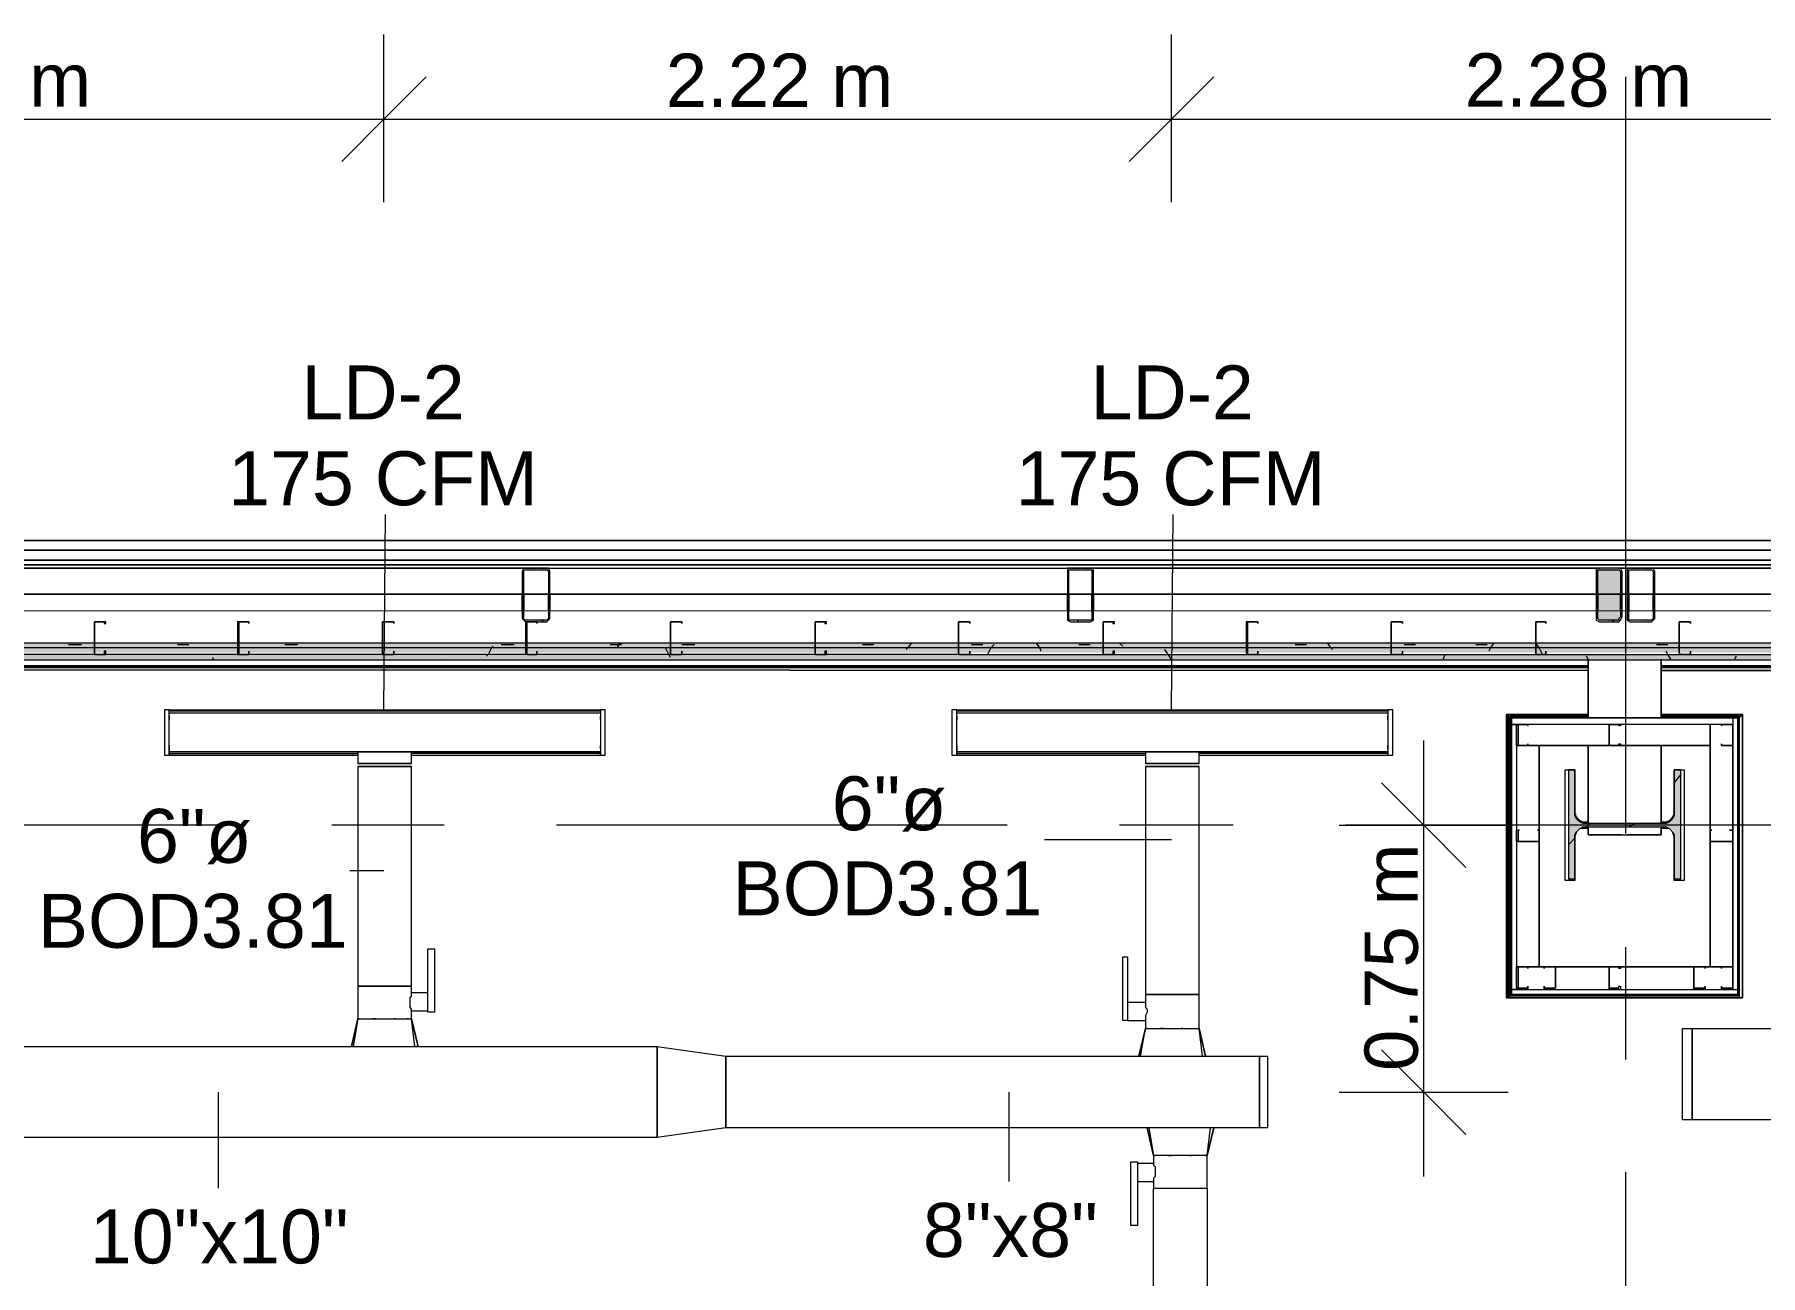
# Model space of a CAD drawing. Header units: metres. Extents: x -2 to 237, y -8 to 52.
# Drawn here: x 20.558 to 25.418, y 44.879 to 48.373 of the extents above; entities that cross this region are included whole.
import ezdxf

# ---------------------------------------------------------------- set-up
doc = ezdxf.new("R2010")
doc.units = ezdxf.units.M
doc.layers.add('HVAC - Ductos', color=5, linetype='Continuous', lineweight=0)
doc.layers.add('PDF2_Text', color=7, linetype='Continuous', lineweight=0)
doc.layers.add('PDF2_Geometry', color=7, linetype='Continuous', lineweight=0, true_color=0xaaaaaa)
doc.layers.add('PDF2_Solid Fills', color=7, linetype='Continuous', lineweight=0, true_color=0xffffff)
doc.styles.add('PDF Helvetica', font='')
doc.styles.get('PDF Helvetica').set_extended_font_data('Helvetica')

msp = doc.modelspace()

# ---------------------------------------------------------------- hatches: boundary and pattern name
at = {"layer": 'PDF2_Solid Fills', "lineweight": 0, "transparency": 33554559}
h = msp.add_hatch(color=256, dxfattribs=at)
h.paths.add_polyline_path([(21.9406, 46.8707), (22.0094, 46.8661), (22.0094, 46.8707)])
h.paths.add_polyline_path([(22.0002, 46.7195), (22.0002, 46.7241), (21.9406, 46.7241)])
h.paths.add_polyline_path([(21.936, 46.8615), (21.9315, 46.8615), (21.9315, 46.7287)])
h.paths.add_polyline_path([(22.0048, 46.7287), (22.0002, 46.7287), (22.0048, 46.7241)])
h.paths.add_polyline_path([(22.0094, 46.8615), (22.0048, 46.8615), (22.0048, 46.7287), (22.0094, 46.8609)])
h = msp.add_hatch(color=256, dxfattribs=at)
h.paths.add_polyline_path([(23.5351, 46.8707), (23.5396, 46.8661), (23.5396, 46.8707)])
h.paths.add_polyline_path([(23.4709, 46.8615), (23.4663, 46.8615), (23.4663, 46.7241)])
h.paths.add_polyline_path([(23.5396, 46.8615), (23.5351, 46.8615), (23.5351, 46.7241), (23.5396, 46.8609)])
h.paths.add_polyline_path([(23.5305, 46.8661), (23.5305, 46.8707), (23.4755, 46.8707)])
h.paths.add_polyline_path([(23.4709, 46.8661), (23.4709, 46.8707), (23.4663, 46.8707)])
h.paths.add_polyline_path([(23.5305, 46.7195), (23.5305, 46.7241), (23.4755, 46.7241)])
for points in [[(25.0241, 46.7287), (25.0287, 46.8702), (25.0287, 46.8707), (24.9554, 46.8707), (24.9554, 46.7241), (24.9646, 46.7241), (25.0195, 46.7195), (25.0195, 46.7241)], [(56.2254, 46.6325), (56.4317, 46.6279), (56.4317, 46.6416), (37.3672, 46.6462), (4.2965, 46.6462), (4.2965, 46.6325)], [(4.2965, 46.6141), (56.2254, 46.6141), (56.4301, 46.6096), (56.4317, 46.6096), (56.4317, 46.6279), (4.2965, 46.6279)], [(24.8958, 46.1835), (24.8958, 46.3026), (24.8775, 46.3026), (24.8775, 45.9956), (24.8958, 45.9956), (24.8958, 46.1239), (24.9004, 46.1331), (24.9096, 46.1422), (25.1615, 46.1422), (25.1753, 46.1285), (25.1753, 45.9956), (25.1936, 45.9956), (25.1936, 46.3026), (25.1753, 46.3026), (25.1707, 46.1697), (25.1615, 46.1605), (25.1524, 46.1559), (24.9187, 46.1513), (24.9187, 46.1559), (24.9096, 46.1605), (24.905, 46.1651), (24.9004, 46.1651), (24.9004, 46.1835)]]:
    msp.add_hatch(color=256, dxfattribs=at).paths.add_polyline_path(points)
h = msp.add_hatch(color=256, dxfattribs=at)
h.paths.add_polyline_path([(25.1203, 46.8615), (25.1157, 46.8615), (25.1157, 46.7287), (25.1203, 46.8609)])
h.paths.add_polyline_path([(25.1157, 46.7287), (25.1111, 46.7287), (25.1157, 46.7241)])
h.paths.add_polyline_path([(25.047, 46.8615), (25.0424, 46.8615), (25.0424, 46.7241)])
h.paths.add_polyline_path([(25.0516, 46.8707), (25.1203, 46.8661), (25.1203, 46.8707)])
h.paths.add_polyline_path([(25.047, 46.8661), (25.047, 46.8707), (25.0424, 46.8707)])
h.paths.add_polyline_path([(25.1111, 46.7195), (25.1111, 46.7241), (25.0516, 46.7241)])
h = msp.add_hatch(color=256, dxfattribs=at)
h.paths.add_polyline_path([(16.2639, 46.6599), (16.2639, 46.6462), (17.0702, 46.6462), (17.0702, 46.6599)])
h.paths.add_polyline_path([(14.2296, 46.6599), (12.2045, 46.6645), (11.3936, 46.6645), (11.3936, 46.6462), (14.2296, 46.6462)])
h.paths.add_polyline_path([(38.5859, 46.6599), (38.5859, 46.6416), (39.3923, 46.6416), (39.3923, 46.6599)])
h.paths.add_polyline_path([(9.3593, 46.6462), (9.3593, 46.6645), (6.5232, 46.6645), (6.5232, 46.6462)])
h.paths.add_polyline_path([(41.4266, 46.6599), (41.4266, 46.6416), (43.4517, 46.6416), (43.4517, 46.6599)])
h.paths.add_polyline_path([(4.4889, 46.6462), (4.4889, 46.6645), (4.2965, 46.6645), (4.2965, 46.6462)])
h.paths.add_polyline_path([(44.2672, 46.6599), (44.2672, 46.6416), (46.2923, 46.6416), (46.2923, 46.6599)])
h.paths.add_polyline_path([(14.2342, 46.6599), (14.2342, 46.6462), (16.2593, 46.6462), (16.2593, 46.6599)])
h.paths.add_polyline_path([(48.3266, 46.6599), (48.3266, 46.6416), (49.133, 46.6416), (49.133, 46.6599)])
h.paths.add_polyline_path([(17.0748, 46.6599), (17.0748, 46.6462), (19.1, 46.6462), (19.1, 46.6599)])
h.paths.add_polyline_path([(51.1672, 46.6599), (51.1672, 46.6416), (54.0034, 46.6416), (54.0034, 46.6599)])
h.paths.add_polyline_path([(21.1343, 46.6599), (21.1343, 46.6462), (21.9406, 46.6462), (21.9406, 46.6599)])
h.paths.add_polyline_path([(56.0376, 46.6599), (56.0376, 46.6416), (56.4317, 46.6416), (56.4317, 46.6599)])
h.paths.add_polyline_path([(23.9749, 46.6599), (23.9749, 46.6462), (26, 46.6462), (26, 46.6599)])
h.paths.add_polyline_path([(54.0079, 46.6599), (54.0079, 46.6416), (56.033, 46.6416), (56.033, 46.6599)])
h.paths.add_polyline_path([(26.8155, 46.6599), (26.8155, 46.6462), (28.8407, 46.6462), (28.8407, 46.6599)])
h.paths.add_polyline_path([(49.1376, 46.6599), (49.1376, 46.6416), (51.1627, 46.6416), (51.1627, 46.6599)])
h.paths.add_polyline_path([(31.6859, 46.6599), (31.6859, 46.6462), (33.711, 46.6462), (33.711, 46.6599)])
h.paths.add_polyline_path([(46.2969, 46.6599), (46.2969, 46.6416), (48.322, 46.6416), (48.322, 46.6599)])
h.paths.add_polyline_path([(33.7156, 46.6599), (33.7156, 46.6462), (36.5516, 46.6462), (36.5516, 46.6599)])
h.paths.add_polyline_path([(43.4563, 46.6599), (43.4563, 46.6416), (44.2627, 46.6416), (44.2627, 46.6599)])
h.paths.add_polyline_path([(28.8453, 46.6599), (28.8453, 46.6462), (31.6813, 46.6462), (31.6813, 46.6599)])
h.paths.add_polyline_path([(39.3969, 46.6599), (39.3969, 46.6416), (41.422, 46.6416), (41.422, 46.6599)])
h.paths.add_polyline_path([(26.0046, 46.6599), (26.0046, 46.6462), (26.8109, 46.6462), (26.8109, 46.6599)])
h.paths.add_polyline_path([(37.2847, 46.6462), (38.5711, 46.6416), (38.5813, 46.6416), (38.5813, 46.6599), (36.5562, 46.6599), (36.5562, 46.6462)])
h.paths.add_polyline_path([(21.9452, 46.6599), (21.9452, 46.6462), (23.9703, 46.6462), (23.9703, 46.6599)])
h.paths.add_polyline_path([(11.389, 46.6462), (11.389, 46.6645), (9.3639, 46.6645), (9.3639, 46.6462)])
h.paths.add_polyline_path([(19.1046, 46.6599), (19.1046, 46.6462), (21.1297, 46.6462), (21.1297, 46.6599)])
h.paths.add_polyline_path([(6.5186, 46.6462), (6.5186, 46.6645), (4.4935, 46.6645), (4.4935, 46.6462)])

# ---------------------------------------------------------------- linework, layer by layer
at = {"layer": 'HVAC - Ductos', "color": 252, "lineweight": 0, "true_color": 0x939598}
for points in [[(21.542, 47.9015), (21.542, 48.1352), (21.542, 48.3735)], [(23.7596, 47.9015), (23.7596, 48.1352), (23.7596, 48.3735)], [(21.6611, 48.2544), (21.542, 48.1352), (21.4229, 48.0161)], [(23.8787, 48.2544), (23.7596, 48.1352), (23.6404, 48.0161)], [(6.4041, 48.1352), (8.3925, 48.1352), (9.9733, 48.1352), (12.0396, 48.1352), (14.4633, 48.1352), (15.8378, 48.1352), (17.3727, 48.1352), (19.242, 48.1352), (21.542, 48.1352), (23.7596, 48.1352), (26.0412, 48.1352)]]:
    msp.add_lwpolyline(points, dxfattribs=at)
at = {"layer": 'HVAC - Ductos', "lineweight": 0}
for points in [[(21.542, 46.4721), (21.5466, 47.0219)], [(23.7596, 46.4721), (23.7642, 47.0219)], [(20.9372, 46.4538), (20.9372, 46.4492), (20.9372, 46.4446), (20.9372, 46.4492), (20.9372, 46.4675), (20.9372, 46.4721), (22.1514, 46.4721), (22.1514, 46.4675), (22.1514, 46.4492), (22.1514, 46.4446), (22.1514, 46.4492), (22.1514, 46.4538)], [(22.1514, 46.4675), (20.9372, 46.4675)], [(23.1548, 46.4538), (23.1548, 46.4492), (23.1548, 46.4446), (23.1548, 46.4492), (23.1548, 46.4675), (23.1548, 46.4721), (24.3689, 46.4721), (24.3689, 46.4675), (24.3689, 46.4492), (24.3689, 46.4446), (24.3689, 46.4492), (24.3689, 46.4538)], [(24.3689, 46.4675), (23.1548, 46.4675)], [(20.9372, 46.3988), (20.9372, 46.408), (20.9372, 46.4171)], [(22.1514, 46.4171), (22.1514, 46.408), (22.1514, 46.3988)], [(23.1548, 46.3988), (23.1548, 46.408), (23.1548, 46.4171)], [(24.3689, 46.4171), (24.3689, 46.408), (24.3689, 46.3988)], [(24.4697, 45.1571), (24.4697, 46.385)], [(20.9372, 46.3667), (20.9372, 46.3438), (20.9372, 46.3484), (21.4687, 46.3484)], [(20.9372, 46.3438), (21.4687, 46.3438)], [(21.6199, 46.3209), (21.6199, 46.353), (21.6153, 46.353), (21.6108, 46.353), (21.597, 46.353), (21.5833, 46.353), (21.5649, 46.353), (21.542, 46.353), (21.5237, 46.353), (21.5054, 46.353), (21.4916, 46.353), (21.4779, 46.353), (21.4687, 46.353), (21.4687, 46.3209)], [(22.1514, 46.3667), (22.1514, 46.3438), (22.1514, 46.3484), (21.6199, 46.3484)], [(21.6199, 46.3438), (22.1514, 46.3438)], [(23.1548, 46.3667), (23.1548, 46.3438), (23.1548, 46.3484), (23.6862, 46.3484)], [(23.1548, 46.3438), (23.6862, 46.3438)], [(23.8374, 46.3209), (23.8374, 46.353), (23.8329, 46.353), (23.8283, 46.353), (23.8146, 46.353), (23.8008, 46.353), (23.7825, 46.353), (23.7596, 46.353), (23.7412, 46.353), (23.7229, 46.353), (23.7092, 46.353), (23.6954, 46.353), (23.6862, 46.353), (23.6862, 46.3209)], [(24.3689, 46.3667), (24.3689, 46.3438), (24.3689, 46.3484), (23.8374, 46.3484)], [(23.8374, 46.3438), (24.3689, 46.3438)], [(21.4687, 46.3117), (21.4687, 45.6932), (21.4779, 45.6932), (21.4916, 45.6932), (21.5054, 45.6932), (21.5237, 45.6932), (21.542, 45.6932), (21.5649, 45.6932), (21.5833, 45.6932), (21.597, 45.6932), (21.6108, 45.6932), (21.6153, 45.6932), (21.6199, 45.6932), (21.6199, 46.3117)], [(23.6862, 46.3117), (23.6862, 45.6703), (23.6954, 45.6703), (23.7092, 45.6703), (23.7229, 45.6703), (23.7412, 45.6703), (23.7596, 45.6703), (23.7825, 45.6703), (23.8008, 45.6703), (23.8146, 45.6703), (23.8283, 45.6703), (23.8329, 45.6703), (23.8374, 45.6703), (23.8374, 46.3117)], [(24.3506, 46.2659), (24.4697, 46.1468), (24.5889, 46.0277)], [(24.2315, 46.1468), (24.4697, 46.1468), (24.708, 46.1468)], [(23.7596, 46.1055), (23.4022, 46.1055)], [(21.542, 46.0185), (21.4458, 46.0185)], [(21.6657, 45.6749), (21.6199, 45.6749), (21.6199, 45.6932), (21.6153, 45.6932), (21.6108, 45.6932), (21.597, 45.6932), (21.5833, 45.6932), (21.5649, 45.6932), (21.542, 45.6932), (21.5237, 45.6932), (21.5054, 45.6932), (21.4916, 45.6932), (21.4779, 45.6932), (21.4687, 45.6932), (21.4687, 45.6015), (21.455, 45.5237)], [(21.4687, 45.6015), (21.4733, 45.6015), (21.4687, 45.6015), (21.4733, 45.6015), (21.4779, 45.6015), (21.4916, 45.6015), (21.5054, 45.6015), (21.5237, 45.6015), (21.542, 45.6015), (21.5649, 45.6015), (21.5833, 45.6015), (21.597, 45.6015), (21.6108, 45.6015), (21.6153, 45.6015), (21.6199, 45.6015), (21.6199, 45.6245), (21.6657, 45.6245), (21.6657, 45.6291), (21.6657, 45.6337), (21.6657, 45.6428), (21.6657, 45.6474), (21.6657, 45.6566), (21.6657, 45.6611), (21.6657, 45.6657), (21.6657, 45.6703)], [(21.6199, 45.6245), (21.6199, 45.6291), (21.6153, 45.6337), (21.6153, 45.6428), (21.6153, 45.652), (21.6153, 45.6611), (21.6199, 45.6657), (21.6199, 45.6703), (21.6199, 45.6749)], [(23.6679, 45.4962), (23.6862, 45.5741), (23.6908, 45.5741), (23.6954, 45.5741), (23.7092, 45.5741), (23.7229, 45.5741), (23.7412, 45.5741), (23.7596, 45.5741), (23.7825, 45.5741), (23.8008, 45.5741), (23.8146, 45.5741), (23.8283, 45.5741), (23.8329, 45.5741), (23.8374, 45.5741), (23.8374, 45.6703), (23.8329, 45.6703), (23.8283, 45.6703), (23.8146, 45.6703), (23.8008, 45.6703), (23.7825, 45.6703), (23.7596, 45.6703), (23.7412, 45.6703), (23.7229, 45.6703), (23.7092, 45.6703), (23.6954, 45.6703), (23.6862, 45.6703), (23.6862, 45.6474), (23.6359, 45.6474), (23.6359, 45.6428), (23.6359, 45.6382), (23.6359, 45.6337), (23.6359, 45.6291), (23.6359, 45.6245), (23.6359, 45.6153), (23.6359, 45.6107), (23.6359, 45.6061), (23.6359, 45.6015), (23.6359, 45.597), (23.6862, 45.597), (23.6862, 45.5741), (23.6908, 45.5741), (23.6862, 45.5741)], [(23.6862, 45.6474), (23.6862, 45.6428), (23.6862, 45.6337), (23.6908, 45.6291), (23.6908, 45.6199), (23.6862, 45.6107), (23.6862, 45.6015), (23.6862, 45.597)], [(21.4504, 45.5237), (21.4687, 45.6015), (21.4504, 45.5237)], [(21.6199, 45.5237), (21.6291, 45.5237), (21.6199, 45.6015), (21.6382, 45.5237), (21.6337, 45.5237), (21.6382, 45.5237), (21.6199, 45.6015)], [(23.6725, 45.4962), (23.6862, 45.5741), (23.6679, 45.4962), (23.6725, 45.4962), (23.6771, 45.4962), (23.6862, 45.4962)], [(23.8374, 45.4962), (23.8466, 45.4962), (23.8374, 45.5741)], [(23.8558, 45.4962), (23.8374, 45.5741), (23.8558, 45.4962)], [(21.4504, 45.5237), (21.455, 45.5237), (21.4596, 45.5237), (21.4687, 45.5237)], [(21.4504, 45.5237), (21.4504, 45.5237)], [(21.4733, 45.5237), (21.4916, 45.5237)], [(21.4962, 45.5237), (21.5008, 45.5237), (21.51, 45.5237), (21.5237, 45.5237), (21.5283, 45.5237), (21.5329, 45.5237), (21.5558, 45.5237)], [(21.5604, 45.5237), (21.5649, 45.5237), (21.5787, 45.5237), (21.5878, 45.5237), (21.5924, 45.5237), (21.597, 45.5237), (21.6153, 45.5237)], [(22.3117, 45.5237), (22.5042, 45.4962)], [(22.3117, 45.2671), (22.3117, 45.5237)], [(22.5042, 45.4962), (22.5042, 45.2946)], [(23.6679, 45.4962), (23.6679, 45.4962)], [(23.6908, 45.4962), (23.7092, 45.4962)], [(23.7138, 45.4962), (23.7184, 45.4962), (23.7275, 45.4962), (23.7412, 45.4962), (23.7458, 45.4962), (23.7504, 45.4962), (23.7733, 45.4962), (23.7779, 45.4962), (23.7825, 45.4962), (23.7962, 45.4962), (23.8054, 45.4962), (23.81, 45.4962), (23.8146, 45.4962), (23.8329, 45.4962)], [(23.8512, 45.4962), (23.8558, 45.4962)], [(23.8558, 45.4962), (23.8558, 45.4962)], [(24.3506, 45.5145), (24.4697, 45.3954), (24.5889, 45.2762)], [(21.0747, 45.3954), (21.0747, 45.1251)], [(23.3014, 45.3954), (23.3014, 45.1433)], [(24.2315, 45.3954), (24.4697, 45.3954), (24.708, 45.3954)], [(22.5042, 45.2946), (22.3117, 45.2671)], [(23.7092, 45.2946), (23.7, 45.2946), (23.6954, 45.2946), (23.6908, 45.2946), (23.7092, 45.2167), (23.6908, 45.2946)], [(23.6908, 45.2946), (23.6908, 45.2946)], [(23.6954, 45.2946), (23.7092, 45.2167), (23.7138, 45.2167)], [(23.7092, 43.9017), (23.7092, 45.1251), (23.7184, 45.1251), (23.7321, 45.1251), (23.7458, 45.1251), (23.7642, 45.1251), (23.7825, 45.1251), (23.8054, 45.1251), (23.8237, 45.1251), (23.8374, 45.1251), (23.8512, 45.1251), (23.8558, 45.1251), (23.8604, 45.1251), (23.8604, 45.2167), (23.8695, 45.2946)], [(23.7321, 45.2946), (23.7138, 45.2946)], [(23.8787, 45.2946), (23.8741, 45.2946), (23.8695, 45.2946), (23.8558, 45.2946), (23.8374, 45.2946), (23.8329, 45.2946), (23.8283, 45.2946), (23.8191, 45.2946), (23.8054, 45.2946), (23.8008, 45.2946), (23.7962, 45.2946), (23.7733, 45.2946), (23.7687, 45.2946), (23.7642, 45.2946), (23.7504, 45.2946), (23.7412, 45.2946), (23.7366, 45.2946)], [(23.8787, 45.2946), (23.8604, 45.2167), (23.8787, 45.2946)], [(23.8787, 45.2946), (23.8787, 45.2946)], [(23.8558, 45.2167), (23.8604, 45.2167), (23.8558, 45.2167), (23.8512, 45.2167), (23.8374, 45.2167), (23.8237, 45.2167), (23.8054, 45.2167), (23.7825, 45.2167), (23.7642, 45.2167), (23.7458, 45.2167), (23.7321, 45.2167), (23.7184, 45.2167), (23.7138, 45.2167), (23.7092, 45.2167), (23.7092, 45.1938), (23.6634, 45.1938), (23.6634, 45.1892), (23.6634, 45.1846), (23.6634, 45.1755), (23.6634, 45.1709), (23.6634, 45.1617), (23.6634, 45.1571), (23.6634, 45.1525), (23.6634, 45.1479), (23.6634, 45.1433), (23.7092, 45.1433), (23.7092, 45.1251), (23.7184, 45.1251), (23.7321, 45.1251), (23.7458, 45.1251), (23.7642, 45.1251), (23.7825, 45.1251), (23.8054, 45.1251), (23.8237, 45.1251), (23.8374, 45.1251), (23.8512, 45.1251), (23.8558, 45.1251), (23.8604, 45.1251), (23.8604, 43.9017)], [(23.7321, 45.2167), (23.7321, 45.2167)], [(23.787, 45.2167), (23.7825, 45.2167)], [(23.8191, 45.2167), (23.8146, 45.2167), (23.81, 45.2167), (23.8146, 45.2167)], [(23.8374, 45.2167), (23.8374, 45.2167)], [(23.8512, 45.2167), (23.8466, 45.2167)], [(23.7092, 45.1938), (23.7092, 45.1892), (23.7138, 45.1846), (23.7138, 45.1755), (23.7138, 45.1663), (23.7138, 45.1571), (23.7092, 45.1525), (23.7092, 45.1479), (23.7092, 45.1433)]]:
    msp.add_lwpolyline(points, dxfattribs=at)
for points in [[(20.9235, 46.4721), (20.9235, 46.3438), (20.9372, 46.3438), (20.9372, 46.4721)], [(22.1651, 46.4721), (22.1514, 46.4721), (22.1514, 46.3438), (22.1651, 46.3438)], [(23.141, 46.4721), (23.141, 46.3438), (23.1548, 46.3438), (23.1548, 46.4721)], [(24.3827, 46.4721), (24.3689, 46.4721), (24.3689, 46.3438), (24.3827, 46.3438)], [(20.9372, 46.4629), (22.1514, 46.4629), (22.1514, 46.353), (20.9372, 46.353)], [(23.1548, 46.4629), (24.3689, 46.4629), (24.3689, 46.353), (23.1548, 46.353)], [(20.9372, 46.3713), (20.9372, 46.3667), (20.9372, 46.3621), (20.9372, 46.3667)], [(22.1514, 46.3621), (22.1514, 46.3667), (22.1514, 46.3713), (22.1514, 46.3667)], [(23.1548, 46.3713), (23.1548, 46.3667), (23.1548, 46.3621), (23.1548, 46.3667)], [(24.3689, 46.3621), (24.3689, 46.3667), (24.3689, 46.3713), (24.3689, 46.3667)], [(22.1514, 46.353), (20.9372, 46.353)], [(21.542, 46.3209), (21.5649, 46.3209), (21.5833, 46.3209), (21.597, 46.3209), (21.6108, 46.3209), (21.6153, 46.3209), (21.6199, 46.3209), (21.6153, 46.3209), (21.6108, 46.3209), (21.597, 46.3209), (21.5833, 46.3209), (21.5649, 46.3209), (21.542, 46.3209), (21.5237, 46.3209), (21.5054, 46.3209), (21.4916, 46.3209), (21.4779, 46.3209), (21.4687, 46.3209), (21.4779, 46.3209), (21.4916, 46.3209), (21.5054, 46.3209), (21.5237, 46.3209)], [(24.3689, 46.353), (23.1548, 46.353)], [(23.7596, 46.3209), (23.7825, 46.3209), (23.8008, 46.3209), (23.8146, 46.3209), (23.8283, 46.3209), (23.8329, 46.3209), (23.8374, 46.3209), (23.8329, 46.3209), (23.8283, 46.3209), (23.8146, 46.3209), (23.8008, 46.3209), (23.7825, 46.3209), (23.7596, 46.3209), (23.7412, 46.3209), (23.7229, 46.3209), (23.7092, 46.3209), (23.6954, 46.3209), (23.6862, 46.3209), (23.6954, 46.3209), (23.7092, 46.3209), (23.7229, 46.3209), (23.7412, 46.3209)], [(21.6199, 46.3117), (21.6153, 46.3117), (21.6108, 46.3117), (21.597, 46.3117), (21.5833, 46.3117), (21.5649, 46.3117), (21.542, 46.3117), (21.5237, 46.3117), (21.5054, 46.3117), (21.4916, 46.3117), (21.4779, 46.3117), (21.4687, 46.3117), (21.4779, 46.3117), (21.4916, 46.3117), (21.5054, 46.3117), (21.5237, 46.3117), (21.542, 46.3117), (21.5649, 46.3117), (21.5833, 46.3117), (21.597, 46.3117), (21.6108, 46.3117), (21.6153, 46.3117)], [(23.6862, 46.3117), (23.6954, 46.3117), (23.7092, 46.3117), (23.7229, 46.3117), (23.7412, 46.3117), (23.7596, 46.3117), (23.7825, 46.3117), (23.8008, 46.3117), (23.8146, 46.3117), (23.8283, 46.3117), (23.8329, 46.3117), (23.8374, 46.3117), (23.8329, 46.3117), (23.8283, 46.3117), (23.8146, 46.3117), (23.8008, 46.3117), (23.7825, 46.3117), (23.7596, 46.3117), (23.7412, 46.3117), (23.7229, 46.3117), (23.7092, 46.3117), (23.6954, 46.3117)], [(21.6841, 45.6199), (21.6657, 45.6199), (21.6657, 45.7986), (21.6841, 45.7986)], [(23.6222, 45.7757), (23.6359, 45.7757), (23.6359, 45.597), (23.6222, 45.597)], [(21.5191, 45.6015), (21.5146, 45.6015), (21.51, 45.6015), (21.5146, 45.6015)], [(21.5741, 45.6015), (21.5695, 45.6015)], [(21.6108, 45.6015), (21.6062, 45.6015)], [(23.7366, 45.5741), (23.7321, 45.5741), (23.7275, 45.5741), (23.7321, 45.5741)], [(23.7916, 45.5741), (23.787, 45.5741)], [(25.2257, 45.5741), (25.2257, 45.3175), (25.1982, 45.3175), (25.1982, 45.5741)], [(27.3929, 45.3175), (25.2257, 45.3175), (25.2257, 45.5741), (27.3929, 45.5741)], [(22.3117, 45.2671), (20.1309, 45.2671), (20.1309, 45.5237), (22.3117, 45.5237)], [(22.5042, 45.4962), (24.007, 45.4962), (24.007, 45.2946), (22.5042, 45.2946)], [(24.007, 45.2946), (24.007, 45.4962), (24.0299, 45.4962), (24.0299, 45.2946)], [(23.7504, 45.2167), (23.755, 45.2167), (23.7596, 45.2167), (23.755, 45.2167)], [(23.645, 45.1984), (23.6634, 45.1984), (23.6634, 45.0197), (23.645, 45.0197)]]:
    msp.add_lwpolyline(points, close=True, dxfattribs=at)
at = {"layer": 'PDF2_Geometry', "color": 252, "lineweight": 0, "true_color": 0x939598}
msp.add_lwpolyline([(25.0379, 48.2544), (25.0379, 47.7779)], dxfattribs=at)
at = {"layer": 'PDF2_Geometry', "lineweight": 0}
for points in [[(25.0379, 47.7779), (25.0379, 46.1239)], [(22.0094, 46.9486), (21.9315, 46.9486)], [(23.5396, 46.9486), (23.4617, 46.9486)], [(25.0745, 46.9486), (24.9967, 46.9486)], [(21.9406, 46.8707), (20.5066, 46.8707), (21.9682, 46.8707), (23.503, 46.8707), (24.9646, 46.8707), (23.5305, 46.8707)], [(22.0002, 46.8707), (23.4755, 46.8707)], [(25.0516, 46.8707), (25.0333, 46.8707), (26.559, 46.8707), (25.1111, 46.8707)], [(25.1157, 46.834), (25.1203, 46.8386)], [(21.9315, 46.7516), (21.9315, 46.7973)], [(21.936, 46.7973), (21.936, 46.7516)], [(22.0048, 46.7516), (22.0048, 46.7973)], [(22.0094, 46.7973), (22.0094, 46.7516)], [(23.4663, 46.7516), (23.4663, 46.7973)], [(23.4709, 46.7973), (23.4709, 46.7516)], [(23.5351, 46.7516), (23.5351, 46.7973)], [(23.5351, 46.7607), (23.5396, 46.7653)], [(23.5396, 46.7973), (23.5396, 46.7516)], [(24.9554, 46.7973), (24.9554, 46.7516)], [(24.96, 46.7973), (24.96, 46.7516)], [(25.0241, 46.7516), (25.0241, 46.7973)], [(25.0287, 46.7516), (25.0287, 46.7973)], [(25.0424, 46.7973), (25.0424, 46.7516)], [(25.0424, 46.7607), (25.047, 46.7653)], [(25.047, 46.7973), (25.047, 46.7516)], [(25.1157, 46.7516), (25.1157, 46.7973)], [(25.1203, 46.7516), (25.1203, 46.7973)], [(56.4317, 46.747), (4.2965, 46.7516)], [(21.9864, 46.7195), (21.991, 46.7241)], [(22.0048, 46.7378), (22.0094, 46.7424)], [(23.4938, 46.7195), (23.4984, 46.7241)], [(25.0013, 46.7195), (25.0058, 46.7241)], [(25.0241, 46.7424), (25.0287, 46.747)], [(21.9406, 46.6599), (21.5374, 46.6599), (21.1297, 46.6599), (20.7265, 46.6599), (20.3187, 46.6599), (19.9155, 46.6599), (19.5077, 46.6599), (19.1046, 46.6599)], [(23.9703, 46.6599), (23.5671, 46.6599), (23.1594, 46.6599), (22.7562, 46.6599), (22.3484, 46.6599), (21.9452, 46.6599)], [(26.8109, 46.6599), (26.4078, 46.6599), (26, 46.6599), (25.5968, 46.6599), (25.1891, 46.6599), (24.7858, 46.6599), (24.3781, 46.6599), (23.9749, 46.6599)], [(4.2965, 46.6141), (56.4317, 46.6095)], [(21.9406, 46.6462), (21.5374, 46.6462), (21.1297, 46.6462), (20.7265, 46.6462), (20.3187, 46.6462), (19.9155, 46.6462), (19.5077, 46.6462), (19.1046, 46.6462)], [(20.7265, 46.6279), (20.3508, 46.6279)], [(21.1343, 46.6279), (20.7586, 46.6279)], [(21.5374, 46.6279), (21.1617, 46.6279)], [(21.9452, 46.6279), (21.5695, 46.6279)], [(23.9703, 46.6462), (23.5671, 46.6462), (23.1594, 46.6462), (22.7562, 46.6462), (22.3484, 46.6462), (21.9452, 46.6462)], [(22.3484, 46.6279), (21.9727, 46.6279)], [(22.7562, 46.6279), (22.3805, 46.6279)], [(23.164, 46.6279), (22.7883, 46.6279)], [(23.1914, 46.6279), (56.4317, 46.6279)], [(26.8109, 46.6462), (26.4078, 46.6462), (26, 46.6462), (25.5968, 46.6462), (25.1891, 46.6462), (24.7858, 46.6462), (24.3781, 46.6462), (23.9749, 46.6462)], [(15.9386, 46.5912), (24.9325, 46.5912), (15.9386, 46.5958), (24.9325, 46.5958), (15.9386, 46.5958), (24.9325, 46.5958)], [(31.0811, 46.5912), (25.1387, 46.5912), (31.0811, 46.5912), (25.1387, 46.5958), (31.0811, 46.5958), (25.1387, 46.5958)], [(24.7126, 46.4492), (24.9325, 46.4492)], [(24.7126, 46.4492), (24.9325, 46.4492)], [(24.7172, 46.4492), (24.7172, 45.6703), (24.7172, 46.4492)], [(24.7172, 46.4492), (24.9325, 46.4492)], [(24.9325, 46.4492), (24.7172, 46.4492)], [(24.7172, 46.4492), (24.7172, 46.4492)], [(25.354, 46.4492), (24.7172, 46.4492), (25.354, 46.4492)], [(24.7355, 46.4308), (24.7355, 46.4308)], [(24.763, 46.4262), (24.763, 46.4262)], [(24.9921, 46.4308), (24.9921, 46.4308)], [(24.9921, 46.4308), (24.9921, 46.4308)], [(25.3082, 46.4262), (25.3082, 46.4262)], [(25.354, 46.4492), (25.354, 46.4492)], [(25.354, 45.6703), (25.354, 46.4492), (25.354, 45.6703)], [(24.7355, 46.3713), (24.7355, 46.3713)], [(24.763, 46.3759), (24.763, 46.3759)], [(24.9921, 46.3713), (24.9921, 46.3713)], [(24.9921, 46.3713), (24.9921, 46.3713)], [(25.3082, 46.3759), (25.3082, 46.3759)], [(24.9325, 46.1376), (24.9187, 46.1376), (24.9096, 46.1376), (24.9004, 46.1285), (24.8958, 46.1147), (24.8958, 45.991), (24.8684, 45.991), (24.8684, 46.3026), (24.8958, 46.3026), (24.8958, 46.1789), (24.9004, 46.1697), (24.9096, 46.1605), (24.9187, 46.1559), (24.9325, 46.1559)], [(25.1387, 46.1559), (25.1524, 46.1559), (25.1615, 46.1605), (25.1707, 46.1697), (25.1753, 46.1789), (25.1753, 46.3026), (25.2028, 46.3026), (25.2028, 45.991), (25.1753, 45.991), (25.1753, 46.1147), (25.1707, 46.1285), (25.1615, 46.1376), (25.1524, 46.1376), (25.1387, 46.1376)], [(25.1753, 46.2659), (25.1936, 46.2888)], [(21.0747, 46.1468), (19.8056, 46.1468)], [(21.7115, 46.1468), (21.3954, 46.1468)], [(23.2968, 46.1468), (22.0277, 46.1468)], [(23.9337, 46.1468), (23.613, 46.1468)], [(25.5189, 46.1468), (24.2498, 46.1468)], [(24.74, 46.1331), (24.74, 46.1331)], [(24.7904, 46.1331), (24.7904, 46.1331)], [(24.9279, 46.1422), (24.937, 46.1513)], [(24.9325, 46.1422), (24.9325, 46.1193), (24.9325, 46.1422)], [(25.047, 46.1422), (25.0608, 46.1513)], [(25.2807, 46.1331), (25.2807, 46.1331)], [(25.3311, 46.1331), (25.3311, 46.1331)], [(24.7355, 46.101), (24.7355, 46.101)], [(24.795, 46.101), (24.795, 46.101)], [(24.795, 46.101), (24.795, 46.101)], [(24.8775, 46.0918), (24.8958, 46.1101)], [(25.0149, 46.1193), (25.0195, 46.1193), (25.0241, 46.1193), (25.0287, 46.1193), (25.0241, 46.1193), (25.0195, 46.1193), (25.0149, 46.1193), (24.9325, 46.1193), (25.1387, 46.1193), (25.0562, 46.1193), (25.0516, 46.1193), (25.047, 46.1193), (25.0424, 46.1193), (25.047, 46.1193), (25.0516, 46.1193), (25.0562, 46.1193)], [(25.2762, 46.101), (25.2762, 46.101)], [(25.2762, 46.101), (25.2762, 46.101)], [(25.0379, 45.8032), (25.0379, 45.487)], [(24.7355, 45.7482), (24.7355, 45.7482)], [(24.763, 45.7436), (24.763, 45.7436)], [(24.8088, 45.7436), (24.8088, 45.7436)], [(24.9921, 45.7482), (24.9921, 45.7482)], [(24.9921, 45.7482), (24.9921, 45.7482)], [(25.2303, 45.7482), (25.2303, 45.7482)], [(25.2303, 45.7482), (25.2303, 45.7482)], [(25.2624, 45.7436), (25.2624, 45.7436)], [(25.3082, 45.7436), (25.3082, 45.7436)], [(24.7355, 45.6886), (24.7355, 45.6886)], [(24.763, 45.6932), (24.763, 45.6932)], [(24.8088, 45.6932), (24.8088, 45.6932)], [(24.9921, 45.6886), (24.9921, 45.6886)], [(25.2303, 45.6886), (25.2303, 45.6886)], [(25.2624, 45.6932), (25.2624, 45.6932)], [(25.3082, 45.6932), (25.3082, 45.6932)], [(24.7172, 45.6703), (24.7172, 45.6703)], [(24.7172, 45.6703), (25.354, 45.6703), (24.7172, 45.6703)], [(25.354, 45.6703), (25.354, 45.6703)], [(25.0379, 45.1709), (25.0379, 43.9017)]]:
    msp.add_lwpolyline(points, dxfattribs=at)
for points in [[(20.4378, 46.9486), (21.9682, 46.9486), (23.503, 46.9486), (21.9682, 46.9486), (20.4378, 46.9486), (18.903, 46.9486)], [(21.9682, 46.9211), (20.4378, 46.9211)], [(23.503, 46.9211), (21.9682, 46.9211)], [(25.0333, 46.9486), (26.559, 46.9486), (28.0847, 46.9486), (26.559, 46.9486), (25.0333, 46.9486), (23.503, 46.9486)], [(25.0333, 46.9211), (23.503, 46.9211)], [(26.559, 46.9211), (25.0333, 46.9211)], [(21.9682, 46.8936), (20.4378, 46.8936)], [(21.9682, 46.8799), (20.4378, 46.8799)], [(21.9315, 46.7287), (21.936, 46.7241), (21.9406, 46.7195), (22.0002, 46.7195), (22.0048, 46.7241), (22.0094, 46.7287), (22.0094, 46.8615), (22.0048, 46.8707), (22.0002, 46.8707), (21.9406, 46.8707), (21.936, 46.8707), (21.9315, 46.8615)], [(22.0002, 46.7241), (21.9406, 46.7241), (21.936, 46.7241), (21.936, 46.7287), (21.936, 46.8615), (21.936, 46.8661), (21.9406, 46.8661), (22.0002, 46.8661), (22.0048, 46.8615), (22.0048, 46.7287)], [(23.503, 46.8936), (21.9682, 46.8936)], [(23.503, 46.8799), (21.9682, 46.8799)], [(23.4663, 46.7287), (23.4663, 46.7241), (23.4755, 46.7195), (23.5305, 46.7195), (23.5396, 46.7241), (23.5396, 46.7287), (23.5396, 46.8615), (23.5396, 46.8707), (23.5305, 46.8707), (23.4755, 46.8707), (23.4663, 46.8707), (23.4663, 46.8615)], [(23.5305, 46.7241), (23.4755, 46.7241), (23.4709, 46.7241), (23.4709, 46.7287), (23.4709, 46.8615), (23.4709, 46.8661), (23.4755, 46.8661), (23.5305, 46.8661), (23.5351, 46.8661), (23.5351, 46.8615), (23.5351, 46.7287), (23.5351, 46.7241)], [(25.0333, 46.8936), (23.503, 46.8936)], [(25.0333, 46.8799), (23.503, 46.8799)], [(24.9646, 46.7195), (25.0195, 46.7195), (25.0241, 46.7241), (25.0287, 46.7333), (25.0287, 46.8615), (25.0241, 46.8707), (25.0195, 46.8707), (24.9646, 46.8707), (24.9554, 46.8707), (24.9554, 46.8615), (24.9554, 46.7333), (24.9554, 46.7241)], [(24.9646, 46.7241), (24.96, 46.7287), (24.96, 46.7333), (24.96, 46.8615), (24.96, 46.8661), (24.9646, 46.8661), (25.0195, 46.8661), (25.0241, 46.8615), (25.0241, 46.7333), (25.0195, 46.7287), (25.0195, 46.7241)], [(25.0333, 46.8707), (25.0195, 46.8707)], [(26.559, 46.8936), (25.0333, 46.8936)], [(26.559, 46.8799), (25.0333, 46.8799)], [(25.0516, 46.7195), (25.1111, 46.7195), (25.1157, 46.7241), (25.1203, 46.7287), (25.1203, 46.8615), (25.1157, 46.8707), (25.1111, 46.8707), (25.0516, 46.8707), (25.0424, 46.8707), (25.0424, 46.8615), (25.0424, 46.7287), (25.0424, 46.7241)], [(25.1157, 46.7287), (25.1111, 46.7241), (25.0516, 46.7241), (25.047, 46.7241), (25.047, 46.7287), (25.047, 46.8615), (25.047, 46.8661), (25.0516, 46.8661), (25.1111, 46.8661), (25.1157, 46.8615)], [(20.5157, 46.7973), (21.9315, 46.7973)], [(21.936, 46.7973), (21.9682, 46.7973), (22.0048, 46.7973), (21.9682, 46.7973)], [(22.0094, 46.7973), (23.4663, 46.7973)], [(23.4709, 46.7973), (23.503, 46.7973)], [(23.503, 46.7973), (23.5351, 46.7973)], [(23.5396, 46.7973), (24.9554, 46.7973)], [(24.96, 46.7973), (25.0241, 46.7973)], [(25.0333, 46.7973), (25.0424, 46.7973), (25.0333, 46.7973), (25.0287, 46.7973)], [(25.047, 46.7973), (25.1157, 46.7973)], [(25.1203, 46.7973), (26.5452, 46.7973)], [(20.7586, 46.7195), (20.7265, 46.7195), (20.7265, 46.6325), (20.7265, 46.6279), (20.7586, 46.6279), (20.7586, 46.637), (20.754, 46.637), (20.754, 46.6279), (20.7265, 46.6279), (20.7265, 46.6325), (20.7265, 46.7195), (20.754, 46.7195), (20.754, 46.7149), (20.7586, 46.7149)], [(21.1617, 46.7195), (21.1343, 46.7195), (21.1297, 46.7195), (21.1297, 46.6325), (21.1297, 46.6279), (21.1343, 46.6279), (21.1617, 46.6279), (21.1617, 46.637), (21.1617, 46.6279), (21.1343, 46.6279), (21.1343, 46.6325), (21.1343, 46.7195), (21.1617, 46.7195), (21.1617, 46.7149)], [(21.5695, 46.7195), (21.5374, 46.7195), (21.5374, 46.6325), (21.5374, 46.6279), (21.5695, 46.6279), (21.5695, 46.637), (21.5695, 46.6279), (21.5374, 46.6279), (21.5374, 46.6325), (21.5374, 46.7195), (21.5695, 46.7195), (21.5695, 46.7149)], [(21.9727, 46.7195), (21.9452, 46.7195), (21.9406, 46.7195), (21.9406, 46.6325), (21.9452, 46.6279), (21.9727, 46.6279), (21.9727, 46.637), (21.9727, 46.6279), (21.9452, 46.6279), (21.9452, 46.6325), (21.9452, 46.7195), (21.9727, 46.7195), (21.9727, 46.7149)], [(22.3805, 46.7195), (22.3484, 46.7195), (22.3484, 46.6325), (22.3484, 46.6279), (22.3805, 46.6279), (22.3805, 46.637), (22.3805, 46.6279), (22.3484, 46.6279), (22.3484, 46.6325), (22.3484, 46.7195), (22.3805, 46.7195), (22.3805, 46.7149)], [(22.7883, 46.7195), (22.7562, 46.7195), (22.7562, 46.6325), (22.7562, 46.6279), (22.7883, 46.6279), (22.7883, 46.637), (22.7837, 46.637), (22.7837, 46.6279), (22.7562, 46.6279), (22.7562, 46.6325), (22.7562, 46.7195), (22.7837, 46.7195), (22.7837, 46.7149), (22.7883, 46.7149)], [(23.1914, 46.7195), (23.164, 46.7195), (23.1594, 46.7195), (23.1594, 46.6325), (23.1594, 46.6279), (23.164, 46.6279), (23.1914, 46.6279), (23.1914, 46.637), (23.1914, 46.6279), (23.164, 46.6279), (23.1594, 46.6325), (23.1594, 46.7195), (23.164, 46.7195), (23.1914, 46.7195), (23.1914, 46.7149)], [(23.5992, 46.7195), (23.5671, 46.7195), (23.5671, 46.6325), (23.5671, 46.6279), (23.5992, 46.6279), (23.5992, 46.637), (23.5946, 46.637), (23.5946, 46.6279), (23.5671, 46.6279), (23.5671, 46.6325), (23.5671, 46.7195), (23.5946, 46.7195), (23.5946, 46.7149), (23.5992, 46.7149)], [(24.0024, 46.7195), (23.9749, 46.7195), (23.9703, 46.7195), (23.9703, 46.6325), (23.9749, 46.6279), (24.0024, 46.6279), (24.0024, 46.637), (24.0024, 46.6279), (23.9749, 46.6279), (23.9749, 46.6325), (23.9749, 46.7195), (24.0024, 46.7195), (24.0024, 46.7149)], [(24.4102, 46.7195), (24.3781, 46.7195), (24.3781, 46.6325), (24.3781, 46.6279), (24.4102, 46.6279), (24.4102, 46.637), (24.4102, 46.6279), (24.3781, 46.6279), (24.3781, 46.6325), (24.3781, 46.7195), (24.4102, 46.7195), (24.4102, 46.7149)], [(24.8134, 46.7195), (24.7858, 46.7195), (24.7858, 46.6325), (24.7858, 46.6279), (24.8134, 46.6279), (24.8134, 46.637), (24.8134, 46.6279), (24.7858, 46.6279), (24.7858, 46.6325), (24.7858, 46.7195), (24.8134, 46.7195), (24.8134, 46.7149)], [(25.2211, 46.7195), (25.1936, 46.7195), (25.1891, 46.7195), (25.1891, 46.6325), (25.1891, 46.6279), (25.1936, 46.6279), (25.2211, 46.6279), (25.2211, 46.637), (25.2211, 46.6279), (25.1936, 46.6279), (25.1891, 46.6325), (25.1891, 46.7195), (25.1936, 46.7195), (25.2211, 46.7195), (25.2211, 46.7149)], [(24.9325, 46.6141), (24.9325, 46.4492)], [(25.1387, 46.6141), (25.1387, 46.4492)], [(15.9386, 46.5866), (24.9325, 46.5821)], [(25.1387, 46.5821), (31.0811, 46.5821)], [(24.9325, 46.4584), (24.708, 46.4584), (24.9325, 46.4584), (24.7034, 46.4584), (24.708, 46.4584), (24.708, 46.4538), (24.7126, 46.4492), (24.708, 46.4538), (24.708, 46.4584), (24.7034, 46.4584), (24.7034, 45.6611), (24.708, 45.6611), (24.7126, 45.6657), (24.7126, 45.6703), (24.7172, 45.6703), (24.7126, 45.6703), (24.7126, 45.6657), (24.708, 45.6611), (24.7034, 45.6611), (25.3678, 45.6611), (25.3632, 45.6611), (25.3586, 45.6657), (25.3586, 45.6703), (25.354, 45.6703), (24.7172, 45.6703), (24.7126, 45.6703), (24.7126, 45.6657), (24.708, 45.6611), (24.7034, 45.6611), (25.3678, 45.6611), (25.3678, 46.4584), (25.3632, 46.4584), (25.3632, 46.4538), (25.3586, 46.4492), (25.3586, 45.6703), (24.7126, 45.6703), (24.7126, 46.4492), (24.7126, 45.6703), (25.3586, 45.6703), (25.3586, 46.4492), (25.1387, 46.4492), (25.354, 46.4492), (25.3586, 46.4492), (25.3586, 46.4538), (25.3586, 45.6657), (24.7126, 45.6657), (24.7126, 46.4538), (24.7126, 46.4492), (24.7172, 46.4492), (25.2762, 46.4492), (25.354, 46.4492), (25.354, 45.6703), (24.7172, 45.6703), (25.354, 45.6703), (25.354, 45.7482), (25.354, 46.4492), (25.3586, 46.4492), (25.3586, 46.4538), (25.3586, 45.6657), (24.7126, 45.6657), (24.7126, 46.4538), (24.7126, 46.4492), (24.7172, 46.4492), (25.3402, 46.4492), (25.3402, 46.4308), (24.7172, 46.4308), (24.7309, 46.4308), (24.7309, 45.684), (24.7172, 45.684), (24.7172, 46.4308), (24.7172, 46.4492), (24.7172, 45.6703), (25.354, 45.6703), (25.3586, 45.6703), (25.3586, 45.6657), (25.3632, 45.6611), (25.3678, 45.6611), (24.708, 45.6611), (25.3678, 45.6611), (25.3678, 46.4584), (25.3632, 46.4584), (25.3632, 46.4538), (25.3586, 46.4492), (25.3632, 46.4538), (25.3632, 46.4584), (25.3678, 46.4584), (25.1387, 46.4584), (25.3678, 46.4584), (25.3632, 46.4584), (25.3632, 46.4538), (25.3586, 46.4492), (25.1387, 46.4492), (25.354, 46.4492), (25.1387, 46.4492), (25.354, 46.4492), (25.354, 45.6703), (25.3586, 45.6703), (25.3586, 45.6657), (25.3632, 45.6611), (25.3678, 45.6611), (25.3678, 46.4584), (25.1387, 46.4584), (25.3678, 46.4584), (25.3678, 45.6611), (25.3632, 45.6611), (25.3586, 45.6657), (25.3586, 45.6703), (25.354, 45.6703), (25.354, 46.4492), (25.3402, 46.4492), (25.3402, 45.684), (25.354, 45.684), (25.354, 46.4492), (25.3586, 46.4492), (25.3586, 46.4538), (25.1387, 46.4538), (25.3586, 46.4538), (25.3586, 46.4492), (25.354, 46.4492), (25.354, 45.6703), (24.7172, 45.6703), (24.7172, 45.684), (25.354, 45.684), (25.354, 45.6703), (24.7172, 45.6703), (24.7126, 45.6703), (24.7126, 45.6657), (24.708, 45.6611), (24.7034, 45.6611), (24.7034, 46.4584), (24.708, 46.4584), (24.708, 46.4538), (24.7126, 46.4492), (24.708, 46.4538), (24.708, 46.4584), (24.7034, 46.4584)], [(24.708, 46.4584), (24.708, 45.6611)], [(24.7126, 46.4538), (24.9325, 46.4538), (24.7126, 46.4538), (24.7126, 46.4492), (24.7172, 46.4492), (24.7172, 45.6703), (24.7172, 46.4492), (24.7126, 46.4492)], [(24.7172, 46.3713), (24.7172, 45.7482), (24.7172, 45.6703), (24.7172, 46.4492), (24.9325, 46.4492), (24.7172, 46.4492)], [(24.7355, 46.4308), (24.7355, 46.3713), (24.763, 46.3713), (24.763, 46.3759), (24.763, 46.3713), (24.7355, 46.3713), (24.7309, 46.3713), (24.7309, 46.4308), (24.7355, 46.4308), (24.763, 46.4308)], [(24.795, 46.3713), (25.2762, 46.3713), (25.2762, 46.4308), (24.7309, 46.4308), (24.7309, 46.3713)], [(24.763, 46.4262), (24.763, 46.4308)], [(25.0241, 46.4262), (25.0195, 46.4262), (25.0195, 46.4308), (24.9921, 46.4308), (24.9921, 46.3713), (25.0195, 46.3713), (25.0195, 46.3759), (25.0241, 46.3759), (25.0241, 46.3713), (24.9921, 46.3713), (24.9921, 46.4308), (25.0241, 46.4308)], [(25.2762, 46.3713), (25.2762, 45.7482), (25.3402, 45.7482), (25.3402, 46.4308), (25.2762, 46.4308)], [(25.3357, 46.3713), (25.3402, 46.3713), (25.3402, 46.4308), (25.3357, 46.4308), (25.3082, 46.4308), (25.3082, 46.4262), (25.3082, 46.4308), (25.3357, 46.4308), (25.3402, 46.4308), (25.3402, 46.3713), (25.3357, 46.3713), (25.3082, 46.3713)], [(24.7309, 45.7482), (24.795, 45.7482), (24.795, 46.3713), (24.7309, 46.3713)], [(24.795, 45.7482), (25.2762, 45.7482), (25.2762, 46.3713), (24.795, 46.3713)], [(24.9325, 46.3713), (24.9325, 46.1513)], [(25.1387, 46.3713), (25.1387, 46.1513)], [(25.3082, 46.3759), (25.3082, 46.3713)], [(25.1936, 45.9956), (25.1936, 46.3026), (25.1753, 46.3026), (25.1753, 46.1743), (25.1707, 46.1651), (25.1615, 46.1559), (25.1524, 46.1513), (24.9187, 46.1513), (24.9096, 46.1559), (24.9004, 46.1651), (24.8958, 46.1743), (24.8958, 46.3026), (24.8775, 46.3026), (24.8775, 45.9956), (24.8958, 45.9956), (24.8958, 46.1193), (24.9004, 46.1285), (24.9096, 46.1376), (24.9187, 46.1422), (25.1524, 46.1422), (25.1615, 46.1376), (25.1707, 46.1285), (25.1753, 46.1193), (25.1753, 45.9956)], [(24.795, 46.101), (24.7355, 46.101), (24.7309, 46.101), (24.7309, 46.1331), (24.74, 46.1331), (24.7355, 46.1331), (24.7355, 46.101), (24.795, 46.101), (24.795, 46.1331)], [(24.7904, 46.1331), (24.795, 46.1331)], [(25.1387, 46.1422), (25.1387, 46.1193)], [(25.3402, 46.101), (25.3357, 46.101), (25.2762, 46.101), (25.2762, 46.1331), (25.2807, 46.1331), (25.2762, 46.1331), (25.2762, 46.101), (25.3357, 46.101), (25.3402, 46.101), (25.3402, 46.1331)], [(25.3311, 46.1331), (25.3402, 46.1331)], [(24.7355, 45.7482), (24.7355, 45.6886), (24.763, 45.6886), (24.763, 45.6932), (24.763, 45.684), (24.7355, 45.684), (24.7355, 45.6886), (24.7309, 45.6886), (24.7309, 45.7482), (24.7355, 45.7482), (24.763, 45.7482)], [(25.2762, 45.7482), (24.795, 45.7482), (24.7309, 45.7482), (24.7309, 45.684), (25.3402, 45.684), (25.3402, 45.7482)], [(24.763, 45.7436), (24.763, 45.7482)], [(24.8088, 45.6932), (24.8088, 45.6886), (24.8362, 45.6886), (24.8408, 45.6886), (24.8408, 45.7482), (24.8362, 45.7482), (24.8088, 45.7482), (24.8088, 45.7436), (24.8088, 45.7482), (24.8362, 45.7482), (24.8408, 45.7482), (24.8408, 45.6886), (24.8362, 45.684), (24.8088, 45.684)], [(25.0241, 45.7436), (25.0195, 45.7436), (25.0195, 45.7482), (24.9921, 45.7482), (24.9921, 45.6886), (25.0195, 45.6886), (25.0195, 45.6932), (25.0241, 45.6932), (25.0241, 45.684), (24.9921, 45.684), (24.9921, 45.6886), (24.9921, 45.7482), (25.0241, 45.7482)], [(25.2303, 45.7482), (25.2303, 45.6886), (25.2624, 45.6886), (25.2624, 45.6932), (25.2624, 45.684), (25.2303, 45.684), (25.2303, 45.6886), (25.2303, 45.7482), (25.2624, 45.7482)], [(25.2624, 45.7436), (25.2624, 45.7482)], [(25.3082, 45.6932), (25.3082, 45.6886), (25.3357, 45.6886), (25.3402, 45.6886), (25.3402, 45.7482), (25.3357, 45.7482), (25.3082, 45.7482), (25.3082, 45.7436), (25.3082, 45.7482), (25.3357, 45.7482), (25.3402, 45.7482), (25.3402, 45.6886), (25.3357, 45.684), (25.3082, 45.684)]]:
    msp.add_lwpolyline(points, close=True, dxfattribs=at)
at = {"layer": 'PDF2_Geometry', "color": 254, "lineweight": 0, "true_color": 0xd2d2d2}
for points in [[(23.9978, 46.7195), (23.9978, 46.7195)], [(21.9406, 46.6783), (21.9452, 46.6783)], [(23.5671, 46.6691), (23.5671, 46.6737)], [(23.9703, 46.6966), (23.9749, 46.6966)], [(21.5374, 46.6508), (21.5374, 46.6553)], [(24.4102, 46.6279), (24.4102, 46.6325)]]:
    msp.add_lwpolyline(points, dxfattribs=at)
at = {"layer": 'PDF2_Geometry', "color": 254, "lineweight": 0, "true_color": 0xeaeaea}
for points in [[(21.9727, 46.6599), (21.9682, 46.6599)], [(22.1789, 46.6553), (22.2109, 46.6553), (22.2064, 46.6599), (22.1972, 46.6462)], [(23.0265, 46.6599), (23.0173, 46.6462), (23.0127, 46.6416)], [(23.393, 46.637), (23.3885, 46.6462), (23.3793, 46.6599)], [(23.6222, 46.6508), (23.613, 46.6599)], [(24.2132, 46.6416), (24.2086, 46.6462), (24.1994, 46.6599)], [(24.6667, 46.6599), (24.6576, 46.6462), (24.653, 46.637)], [(24.8042, 46.6279), (24.795, 46.6462), (24.7858, 46.6599)], [(25.0195, 46.6599), (25.0195, 46.6599)], [(20.6531, 46.6553), (20.6898, 46.6553)], [(20.9602, 46.6553), (20.9922, 46.6553)], [(21.0609, 46.6141), (21.0609, 46.6187)], [(21.2625, 46.6553), (21.2992, 46.6553)], [(21.7069, 46.6141), (21.7069, 46.6141)], [(21.849, 46.6508), (21.8444, 46.6462), (21.8353, 46.6279), (21.8307, 46.6233)], [(21.8719, 46.6553), (21.9086, 46.6553)], [(22.3484, 46.6187), (22.3438, 46.6279), (22.3347, 46.6462), (22.3301, 46.6462)], [(22.3805, 46.6553), (22.4171, 46.6553)], [(22.8891, 46.6553), (22.9211, 46.6553)], [(23.196, 46.6553), (23.2281, 46.6553)], [(23.2602, 46.6553), (23.251, 46.6462), (23.2418, 46.6279)], [(23.2418, 46.6279), (23.2418, 46.6279)], [(23.4984, 46.6553), (23.5305, 46.6553)], [(23.7596, 46.6141), (23.7504, 46.6279), (23.7412, 46.6416)], [(24.1078, 46.6553), (24.1398, 46.6553)], [(24.4147, 46.6553), (24.4469, 46.6553)], [(24.5293, 46.6279), (24.5247, 46.6141)], [(24.6163, 46.6553), (24.6484, 46.6553)], [(24.9325, 46.6141), (24.9279, 46.6233)], [(25.1249, 46.6553), (25.157, 46.6553)], [(25.1661, 46.6141), (25.157, 46.6279), (25.1524, 46.637)], [(25.3494, 46.6233), (25.3448, 46.6141)]]:
    msp.add_lwpolyline(points, dxfattribs=at)

# ---------------------------------------------------------------- texts
at = {"layer": 'PDF2_Text', "color": 252, "lineweight": 0, "true_color": 0x939598, "char_height": 0.15002, "attachment_point": 4, "style": 'PDF Helvetica'}
for s, insert in [('2.30 m', (20.0767, 48.2446)), ('2.22 m', (22.3355, 48.2446)), ('2.28 m', (24.5852, 48.2446))]:
    msp.add_mtext(s, dxfattribs=dict(at, insert=insert))
at = {"layer": 'PDF2_Text', "lineweight": 0, "char_height": 0.1519, "attachment_point": 4, "style": 'PDF Helvetica'}
for s, insert in [('LD-2', (21.3092, 47.3656)), ('LD-2', (23.5314, 47.3656)), ('175 CFM', (21.103, 47.1227)), ('175 CFM', (23.3206, 47.1227)), ('6"ø', (22.8029, 46.2064)), ('6"ø', (20.8464, 46.1147)), ('BOD3.81', (22.5234, 45.9681)), ('BOD3.81', (20.567, 45.8765)), ('10"x10"', (20.7136, 44.9876)), ('8"x8"', (23.0595, 45.0059))]:
    msp.add_mtext(s, dxfattribs=dict(at, insert=insert))
at = {"layer": 'PDF2_Text', "lineweight": 0, "insert": (24.3793, 45.4546), "char_height": 0.15002, "attachment_point": 4, "rotation": 90, "style": 'PDF Helvetica'}
msp.add_mtext('0.75 m', dxfattribs=at)

doc.saveas('drawing.dxf')
